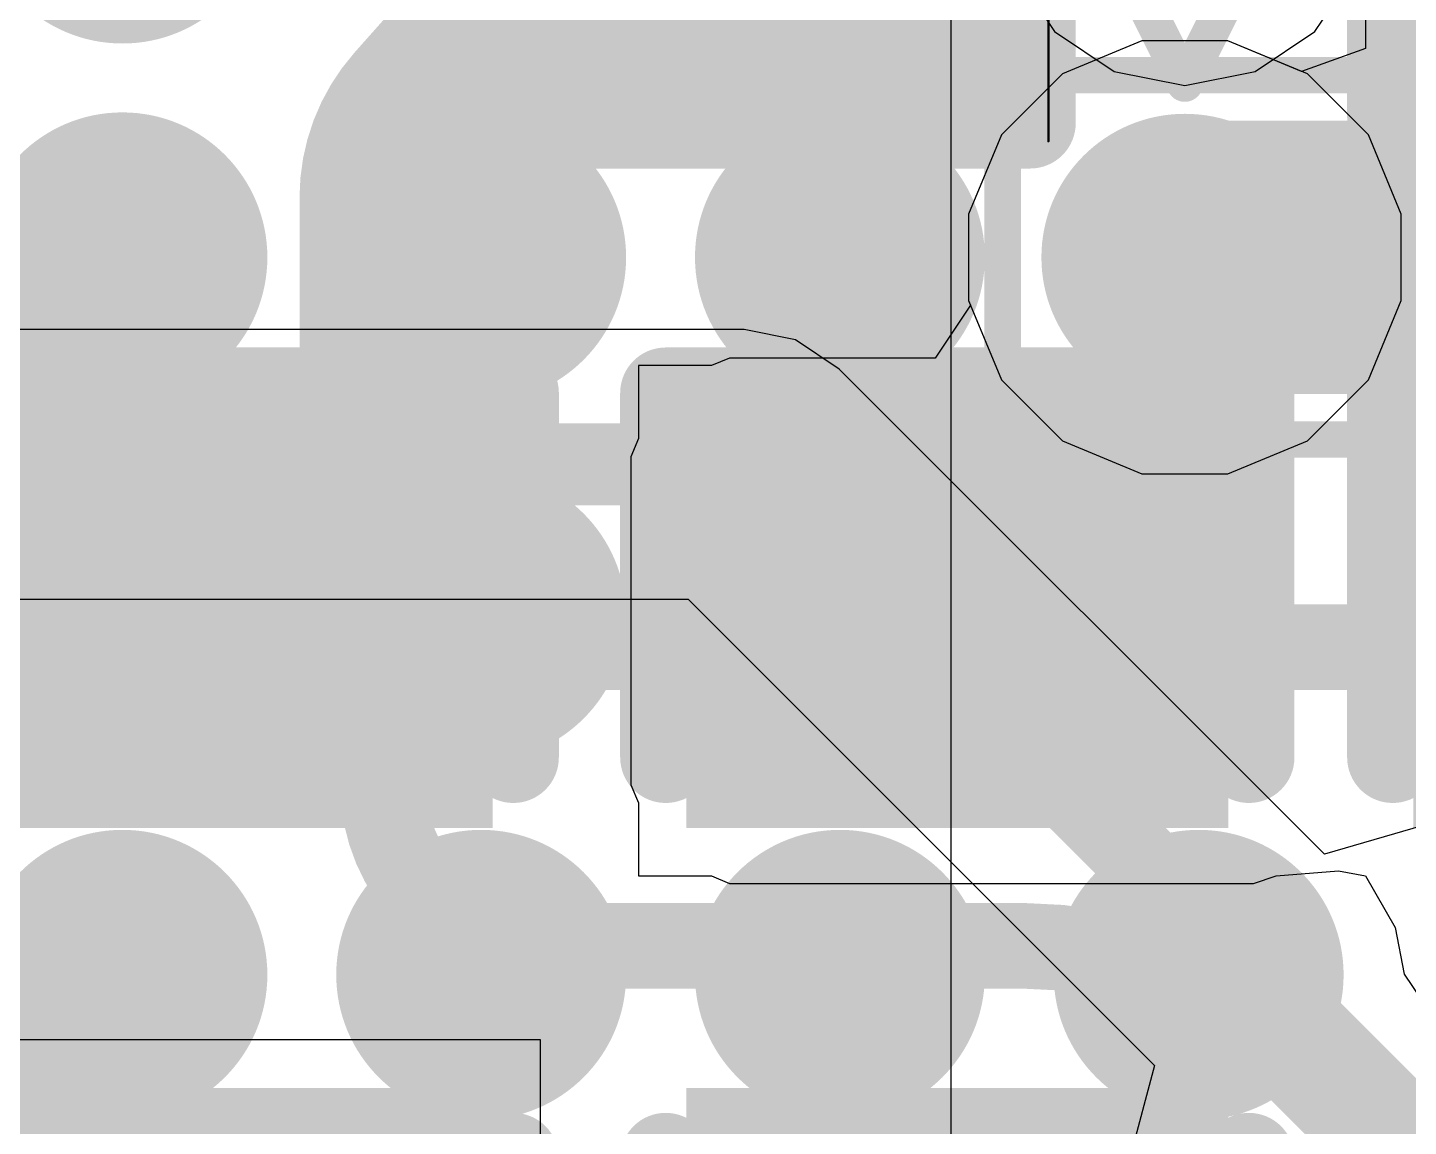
# Model space of a CAD drawing. Header units: inches. Extents: x -6 to 283, y -12 to 154.
# Drawn here: x 53.637 to 55.562, y -6.406 to -4.874 of the extents above; entities that cross this region are included whole.
import ezdxf

# ---------------------------------------------------------------- set-up
doc = ezdxf.new("R2010")
doc.units = ezdxf.units.IN
for name, color, linetype in [('Bottom Layer', 5, 'Continuous'), ('Bottom Paste', 16, 'Continuous'), ('Bottom Solder', 6, 'Continuous'), ('Drill Drawing', 1, 'Continuous'), ('GND-1', 16, 'Continuous'), ('GND-2', 90, 'Continuous'), ('GND-3', 216, 'Continuous'), ('GND-4', 54, 'Continuous'), ('PWR-1', 156, 'Continuous'), ('PWR-2', 130, 'Continuous'), ('Signal L1', 76, 'Continuous'), ('Signal L2', 6, 'Continuous'), ('Top Layer', 1, 'Continuous'), ('Top Overlay', 2, 'Continuous'), ('Top Paste', 8, 'Continuous'), ('Top Solder', 216, 'Continuous'), ('Via Holes', 16, 'Continuous')]:
    doc.layers.add(name, color=color, linetype=linetype)

# ---------------------------------------------------------------- blocks, each defined once
blk = doc.blocks.new('FBGA_153_11_5_13__B_56')
at = {"layer": 'Bottom Layer'}
h = blk.add_hatch(color=5, dxfattribs=at)
edge = h.paths.add_edge_path()
edge.add_arc((-3.25, -0.75), 0.127, 0, 360)
h = blk.add_hatch(color=5, dxfattribs=at)
edge = h.paths.add_edge_path()
edge.add_arc((-2.75, -0.75), 0.127, 0, 360)
h = blk.add_hatch(color=5, dxfattribs=at)
edge = h.paths.add_edge_path()
edge.add_arc((-2.25, -0.75), 0.127, 0, 360)
h = blk.add_hatch(color=5, dxfattribs=at)
edge = h.paths.add_edge_path()
edge.add_arc((-3.25, -1.25), 0.127, 0, 360)
h = blk.add_hatch(color=5, dxfattribs=at)
edge = h.paths.add_edge_path()
edge.add_arc((-2.75, -1.25), 0.127, 0, 360)
h = blk.add_hatch(color=5, dxfattribs=at)
edge = h.paths.add_edge_path()
edge.add_arc((-2.25, -1.25), 0.127, 0, 360)
h = blk.add_hatch(color=5, dxfattribs=at)
edge = h.paths.add_edge_path()
edge.add_arc((-3.25, -1.75), 0.127, 0, 360)
h = blk.add_hatch(color=5, dxfattribs=at)
edge = h.paths.add_edge_path()
edge.add_arc((-2.75, -1.75), 0.127, 0, 360)
h = blk.add_hatch(color=5, dxfattribs=at)
edge = h.paths.add_edge_path()
edge.add_arc((-2.25, -1.75), 0.127, 0, 360)
h = blk.add_hatch(color=5, dxfattribs=at)
edge = h.paths.add_edge_path()
edge.add_arc((-1.75, -1.75), 0.127, 0, 360)
at = {"layer": 'Bottom Paste'}
h = blk.add_hatch(color=16, dxfattribs=at)
edge = h.paths.add_edge_path()
edge.add_arc((-3.25, -0.75), 0.127, 0, 360)
h = blk.add_hatch(color=16, dxfattribs=at)
edge = h.paths.add_edge_path()
edge.add_arc((-2.75, -0.75), 0.127, 0, 360)
h = blk.add_hatch(color=16, dxfattribs=at)
edge = h.paths.add_edge_path()
edge.add_arc((-2.25, -0.75), 0.127, 0, 360)
h = blk.add_hatch(color=16, dxfattribs=at)
edge = h.paths.add_edge_path()
edge.add_arc((-3.25, -1.25), 0.127, 0, 360)
h = blk.add_hatch(color=16, dxfattribs=at)
edge = h.paths.add_edge_path()
edge.add_arc((-2.75, -1.25), 0.127, 0, 360)
h = blk.add_hatch(color=16, dxfattribs=at)
edge = h.paths.add_edge_path()
edge.add_arc((-2.25, -1.25), 0.127, 0, 360)
h = blk.add_hatch(color=16, dxfattribs=at)
edge = h.paths.add_edge_path()
edge.add_arc((-3.25, -1.75), 0.127, 0, 360)
h = blk.add_hatch(color=16, dxfattribs=at)
edge = h.paths.add_edge_path()
edge.add_arc((-2.75, -1.75), 0.127, 0, 360)
h = blk.add_hatch(color=16, dxfattribs=at)
edge = h.paths.add_edge_path()
edge.add_arc((-2.25, -1.75), 0.127, 0, 360)
h = blk.add_hatch(color=16, dxfattribs=at)
edge = h.paths.add_edge_path()
edge.add_arc((-1.75, -1.75), 0.127, 0, 360)
at = {"layer": 'Bottom Solder'}
h = blk.add_hatch(color=6, dxfattribs=at)
edge = h.paths.add_edge_path()
edge.add_arc((-3.25, -0.25), 0.202, 0, 360)
h = blk.add_hatch(color=6, dxfattribs=at)
edge = h.paths.add_edge_path()
edge.add_arc((-2.75, -0.25), 0.202, 0, 360)
h = blk.add_hatch(color=6, dxfattribs=at)
edge = h.paths.add_edge_path()
edge.add_arc((-2.25, -0.25), 0.202, 0, 360)
h = blk.add_hatch(color=6, dxfattribs=at)
edge = h.paths.add_edge_path()
edge.add_arc((-3.25, -0.75), 0.202, 0, 360)
h = blk.add_hatch(color=6, dxfattribs=at)
edge = h.paths.add_edge_path()
edge.add_arc((-2.75, -0.75), 0.202, 0, 360)
h = blk.add_hatch(color=6, dxfattribs=at)
edge = h.paths.add_edge_path()
edge.add_arc((-2.25, -0.75), 0.202, 0, 360)
h = blk.add_hatch(color=6, dxfattribs=at)
edge = h.paths.add_edge_path()
edge.add_arc((-3.25, -1.25), 0.202, 0, 360)
h = blk.add_hatch(color=6, dxfattribs=at)
edge = h.paths.add_edge_path()
edge.add_arc((-2.75, -1.25), 0.202, 0, 360)
h = blk.add_hatch(color=6, dxfattribs=at)
edge = h.paths.add_edge_path()
edge.add_arc((-2.25, -1.25), 0.202, 0, 360)
h = blk.add_hatch(color=6, dxfattribs=at)
edge = h.paths.add_edge_path()
edge.add_arc((-3.25, -1.75), 0.202, 0, 360)
h = blk.add_hatch(color=6, dxfattribs=at)
edge = h.paths.add_edge_path()
edge.add_arc((-2.75, -1.75), 0.202, 0, 360)
h = blk.add_hatch(color=6, dxfattribs=at)
edge = h.paths.add_edge_path()
edge.add_arc((-2.25, -1.75), 0.202, 0, 360)
h = blk.add_hatch(color=6, dxfattribs=at)
edge = h.paths.add_edge_path()
edge.add_arc((-1.75, -1.75), 0.202, 0, 360)
blk = doc.blocks.new('R___0402_97')
at = {"layer": 'Top Layer'}
for points in [[(-0.6985, -0.3175), (-0.6985, 0.3175), (-0.2413, 0.3175), (-0.2413, -0.3175)], [(0.2413, -0.3175), (0.2413, 0.3175), (0.6985, 0.3175), (0.6985, -0.3175)]]:
    blk.add_hatch(color=1, dxfattribs=at).paths.add_polyline_path(points)
at = {"layer": 'Top Paste'}
for points in [[(-0.6985, -0.3175), (-0.6985, 0.3175), (-0.2413, 0.3175), (-0.2413, -0.3175)], [(0.2413, -0.3175), (0.2413, 0.3175), (0.6985, 0.3175), (0.6985, -0.3175)]]:
    blk.add_hatch(color=8, dxfattribs=at).paths.add_polyline_path(points)
at = {"layer": 'Top Solder'}
for points in [[(-0.7535, -0.3725), (-0.7535, 0.3725), (-0.1863, 0.3725), (-0.1863, -0.3725)], [(0.1863, -0.3725), (0.1863, 0.3725), (0.7535, 0.3725), (0.7535, -0.3725)]]:
    blk.add_hatch(color=216, dxfattribs=at).paths.add_polyline_path(points)
at = {"layer": 'Top Overlay'}
for points in [[(-0.7874, 0.4064, 0.127, 0.127, 0), (0.7874, 0.4064, 0.127, 0.127, 0)], [(-0.7874, 0.4064, 0.127, 0.127, 0), (-0.7874, -0.4064, 0.127, 0.127, 0)], [(0.7874, 0.4064, 0.127, 0.127, 0), (0.7874, -0.4064, 0.127, 0.127, 0)], [(-0.7874, -0.4064, 0.127, 0.127, 0), (0.7874, -0.4064, 0.127, 0.127, 0)], [(-0.8128, -0.4318, 0.00323, 0.00323, 0), (0.8128, -0.4318, 0.00323, 0.00323, 0)]]:
    blk.add_lwpolyline(points, format="xyseb", dxfattribs=at)
for points in [[(-0.8191, 0.4064, 0.0635, 0.0635, 1), (-0.7556, 0.4064, 0.0635, 0.0635, 1)], [(-0.8191, 0.4064, 0.0635, 0.0635, 1), (-0.7556, 0.4064, 0.0635, 0.0635, 1)], [(0.7556, 0.4064, 0.0635, 0.0635, 1), (0.8191, 0.4064, 0.0635, 0.0635, 1)], [(0.7556, 0.4064, 0.0635, 0.0635, 1), (0.8191, 0.4064, 0.0635, 0.0635, 1)], [(-0.8191, -0.4064, 0.0635, 0.0635, 1), (-0.7556, -0.4064, 0.0635, 0.0635, 1)], [(-0.8191, -0.4064, 0.0635, 0.0635, 1), (-0.7556, -0.4064, 0.0635, 0.0635, 1)], [(0.7556, -0.4064, 0.0635, 0.0635, 1), (0.8191, -0.4064, 0.0635, 0.0635, 1)], [(0.7556, -0.4064, 0.0635, 0.0635, 1), (0.8191, -0.4064, 0.0635, 0.0635, 1)], [(-0.8136, -0.4318, 0.00161, 0.00161, 1), (-0.812, -0.4318, 0.00161, 0.00161, 1)], [(0.812, -0.4318, 0.00161, 0.00161, 1), (0.8136, -0.4318, 0.00161, 0.00161, 1)]]:
    blk.add_lwpolyline(points, format="xyseb", close=True, dxfattribs=at)
blk = doc.blocks.new('R___0402_98')
at = {"layer": 'Top Layer'}
for points in [[(-0.6985, -0.3175), (-0.6985, 0.3175), (-0.2413, 0.3175), (-0.2413, -0.3175)], [(0.2413, -0.3175), (0.2413, 0.3175), (0.6985, 0.3175), (0.6985, -0.3175)]]:
    blk.add_hatch(color=1, dxfattribs=at).paths.add_polyline_path(points)
at = {"layer": 'Top Paste'}
for points in [[(-0.6985, -0.3175), (-0.6985, 0.3175), (-0.2413, 0.3175), (-0.2413, -0.3175)], [(0.2413, -0.3175), (0.2413, 0.3175), (0.6985, 0.3175), (0.6985, -0.3175)]]:
    blk.add_hatch(color=8, dxfattribs=at).paths.add_polyline_path(points)
at = {"layer": 'Top Solder'}
for points in [[(-0.7535, -0.3725), (-0.7535, 0.3725), (-0.1863, 0.3725), (-0.1863, -0.3725)], [(0.1863, -0.3725), (0.1863, 0.3725), (0.7535, 0.3725), (0.7535, -0.3725)]]:
    blk.add_hatch(color=216, dxfattribs=at).paths.add_polyline_path(points)
at = {"layer": 'Top Overlay'}
for points in [[(-0.7874, 0.4064, 0.127, 0.127, 0), (0.7874, 0.4064, 0.127, 0.127, 0)], [(-0.7874, 0.4064, 0.127, 0.127, 0), (-0.7874, -0.4064, 0.127, 0.127, 0)], [(0.7874, 0.4064, 0.127, 0.127, 0), (0.7874, -0.4064, 0.127, 0.127, 0)], [(-0.7874, -0.4064, 0.127, 0.127, 0), (0.7874, -0.4064, 0.127, 0.127, 0)], [(-0.8128, -0.4318, 0.00323, 0.00323, 0), (0.8128, -0.4318, 0.00323, 0.00323, 0)]]:
    blk.add_lwpolyline(points, format="xyseb", dxfattribs=at)
for points in [[(-0.8191, 0.4064, 0.0635, 0.0635, 1), (-0.7556, 0.4064, 0.0635, 0.0635, 1)], [(-0.8191, 0.4064, 0.0635, 0.0635, 1), (-0.7556, 0.4064, 0.0635, 0.0635, 1)], [(0.7556, 0.4064, 0.0635, 0.0635, 1), (0.8191, 0.4064, 0.0635, 0.0635, 1)], [(0.7556, 0.4064, 0.0635, 0.0635, 1), (0.8191, 0.4064, 0.0635, 0.0635, 1)], [(-0.8191, -0.4064, 0.0635, 0.0635, 1), (-0.7556, -0.4064, 0.0635, 0.0635, 1)], [(-0.8191, -0.4064, 0.0635, 0.0635, 1), (-0.7556, -0.4064, 0.0635, 0.0635, 1)], [(0.7556, -0.4064, 0.0635, 0.0635, 1), (0.8191, -0.4064, 0.0635, 0.0635, 1)], [(0.7556, -0.4064, 0.0635, 0.0635, 1), (0.8191, -0.4064, 0.0635, 0.0635, 1)], [(-0.8136, -0.4318, 0.00161, 0.00161, 1), (-0.812, -0.4318, 0.00161, 0.00161, 1)], [(0.812, -0.4318, 0.00161, 0.00161, 1), (0.8136, -0.4318, 0.00161, 0.00161, 1)]]:
    blk.add_lwpolyline(points, format="xyseb", close=True, dxfattribs=at)
blk = doc.blocks.new('C___0402_249')
at = {"layer": 'Top Layer'}
for points in [[(-0.6985, -0.3175), (-0.6985, 0.3175), (-0.2413, 0.3175), (-0.2413, -0.3175)], [(0.2413, -0.3175), (0.2413, 0.3175), (0.6985, 0.3175), (0.6985, -0.3175)]]:
    blk.add_hatch(color=1, dxfattribs=at).paths.add_polyline_path(points)
at = {"layer": 'Top Paste'}
for points in [[(-0.6985, -0.3175), (-0.6985, 0.3175), (-0.2413, 0.3175), (-0.2413, -0.3175)], [(0.2413, -0.3175), (0.2413, 0.3175), (0.6985, 0.3175), (0.6985, -0.3175)]]:
    blk.add_hatch(color=8, dxfattribs=at).paths.add_polyline_path(points)
at = {"layer": 'Top Solder'}
for points in [[(-0.7585, -0.3775), (-0.7585, 0.3775), (-0.1813, 0.3775), (-0.1813, -0.3775)], [(0.1813, -0.3775), (0.1813, 0.3775), (0.7585, 0.3775), (0.7585, -0.3775)]]:
    blk.add_hatch(color=216, dxfattribs=at).paths.add_polyline_path(points)
at = {"layer": 'Top Overlay'}
for points in [[(-0.7874, -0.4064, 0.127, 0.127, 0), (-0.7874, 0.4064, 0.127, 0.127, 0)], [(-0.2794, 0.4064, 0.127, 0.127, 0), (-0.7874, 0.4064, 0.127, 0.127, 0)], [(0.7874, 0.4064, 0.127, 0.127, 0), (0.2794, 0.4064, 0.127, 0.127, 0)], [(0.7874, -0.4064, 0.127, 0.127, 0), (0.7874, 0.4064, 0.127, 0.127, 0)], [(-0.2794, -0.4064, 0.127, 0.127, 0), (-0.7874, -0.4064, 0.127, 0.127, 0)], [(0.7874, -0.4064, 0.127, 0.127, 0), (0.2794, -0.4064, 0.127, 0.127, 0)]]:
    blk.add_lwpolyline(points, format="xyseb", dxfattribs=at)
for points in [[(-0.8191, 0.4064, 0.0635, 0.0635, 1), (-0.7556, 0.4064, 0.0635, 0.0635, 1)], [(-0.8191, 0.4064, 0.0635, 0.0635, 1), (-0.7556, 0.4064, 0.0635, 0.0635, 1)], [(-0.3111, 0.4064, 0.0635, 0.0635, 1), (-0.2477, 0.4064, 0.0635, 0.0635, 1)], [(0.2477, 0.4064, 0.0635, 0.0635, 1), (0.3111, 0.4064, 0.0635, 0.0635, 1)], [(0.7556, 0.4064, 0.0635, 0.0635, 1), (0.8191, 0.4064, 0.0635, 0.0635, 1)], [(0.7556, 0.4064, 0.0635, 0.0635, 1), (0.8191, 0.4064, 0.0635, 0.0635, 1)], [(-0.8191, -0.4064, 0.0635, 0.0635, 1), (-0.7556, -0.4064, 0.0635, 0.0635, 1)], [(-0.8191, -0.4064, 0.0635, 0.0635, 1), (-0.7556, -0.4064, 0.0635, 0.0635, 1)], [(-0.3111, -0.4064, 0.0635, 0.0635, 1), (-0.2477, -0.4064, 0.0635, 0.0635, 1)], [(0.2477, -0.4064, 0.0635, 0.0635, 1), (0.3111, -0.4064, 0.0635, 0.0635, 1)], [(0.7556, -0.4064, 0.0635, 0.0635, 1), (0.8191, -0.4064, 0.0635, 0.0635, 1)], [(0.7556, -0.4064, 0.0635, 0.0635, 1), (0.8191, -0.4064, 0.0635, 0.0635, 1)]]:
    blk.add_lwpolyline(points, format="xyseb", close=True, dxfattribs=at)
blk = doc.blocks.new('C___0402_299')
at = {"layer": 'Top Layer'}
for points in [[(-0.6985, -0.3175), (-0.6985, 0.3175), (-0.2413, 0.3175), (-0.2413, -0.3175)], [(0.2413, -0.3175), (0.2413, 0.3175), (0.6985, 0.3175), (0.6985, -0.3175)]]:
    blk.add_hatch(color=1, dxfattribs=at).paths.add_polyline_path(points)
at = {"layer": 'Top Paste'}
for points in [[(-0.6985, -0.3175), (-0.6985, 0.3175), (-0.2413, 0.3175), (-0.2413, -0.3175)], [(0.2413, -0.3175), (0.2413, 0.3175), (0.6985, 0.3175), (0.6985, -0.3175)]]:
    blk.add_hatch(color=8, dxfattribs=at).paths.add_polyline_path(points)
at = {"layer": 'Top Solder'}
for points in [[(-0.7585, -0.3775), (-0.7585, 0.3775), (-0.1813, 0.3775), (-0.1813, -0.3775)], [(0.1813, -0.3775), (0.1813, 0.3775), (0.7585, 0.3775), (0.7585, -0.3775)]]:
    blk.add_hatch(color=216, dxfattribs=at).paths.add_polyline_path(points)
at = {"layer": 'Top Overlay'}
for points in [[(-0.7874, 0.4064, 0.127, 0.127, 0), (-0.2794, 0.4064, 0.127, 0.127, 0)], [(-0.7874, 0.4064, 0.127, 0.127, 0), (-0.7874, -0.4064, 0.127, 0.127, 0)], [(0.2794, 0.4064, 0.127, 0.127, 0), (0.7874, 0.4064, 0.127, 0.127, 0)], [(0.7874, 0.4064, 0.127, 0.127, 0), (0.7874, -0.4064, 0.127, 0.127, 0)], [(-0.7874, -0.4064, 0.127, 0.127, 0), (-0.2794, -0.4064, 0.127, 0.127, 0)], [(0.7874, -0.4064, 0.127, 0.127, 0), (0.2794, -0.4064, 0.127, 0.127, 0)]]:
    blk.add_lwpolyline(points, format="xyseb", dxfattribs=at)
for points in [[(-0.8191, 0.4064, 0.0635, 0.0635, 1), (-0.7556, 0.4064, 0.0635, 0.0635, 1)], [(-0.8191, 0.4064, 0.0635, 0.0635, 1), (-0.7556, 0.4064, 0.0635, 0.0635, 1)], [(-0.3111, 0.4064, 0.0635, 0.0635, 1), (-0.2477, 0.4064, 0.0635, 0.0635, 1)], [(0.2477, 0.4064, 0.0635, 0.0635, 1), (0.3112, 0.4064, 0.0635, 0.0635, 1)], [(0.7556, 0.4064, 0.0635, 0.0635, 1), (0.8191, 0.4064, 0.0635, 0.0635, 1)], [(0.7556, 0.4064, 0.0635, 0.0635, 1), (0.8191, 0.4064, 0.0635, 0.0635, 1)], [(-0.8191, -0.4064, 0.0635, 0.0635, 1), (-0.7556, -0.4064, 0.0635, 0.0635, 1)], [(-0.8191, -0.4064, 0.0635, 0.0635, 1), (-0.7556, -0.4064, 0.0635, 0.0635, 1)], [(-0.3111, -0.4064, 0.0635, 0.0635, 1), (-0.2477, -0.4064, 0.0635, 0.0635, 1)], [(0.2477, -0.4064, 0.0635, 0.0635, 1), (0.3112, -0.4064, 0.0635, 0.0635, 1)], [(0.7556, -0.4064, 0.0635, 0.0635, 1), (0.8191, -0.4064, 0.0635, 0.0635, 1)], [(0.7556, -0.4064, 0.0635, 0.0635, 1), (0.8191, -0.4064, 0.0635, 0.0635, 1)]]:
    blk.add_lwpolyline(points, format="xyseb", close=True, dxfattribs=at)
blk = doc.blocks.new('C___0402_303')
at = {"layer": 'Top Layer'}
for points in [[(-0.6985, -0.3175), (-0.6985, 0.3175), (-0.2413, 0.3175), (-0.2413, -0.3175)], [(0.2413, -0.3175), (0.2413, 0.3175), (0.6985, 0.3175), (0.6985, -0.3175)]]:
    blk.add_hatch(color=1, dxfattribs=at).paths.add_polyline_path(points)
at = {"layer": 'Top Paste'}
for points in [[(-0.6985, -0.3175), (-0.6985, 0.3175), (-0.2413, 0.3175), (-0.2413, -0.3175)], [(0.2413, -0.3175), (0.2413, 0.3175), (0.6985, 0.3175), (0.6985, -0.3175)]]:
    blk.add_hatch(color=8, dxfattribs=at).paths.add_polyline_path(points)
at = {"layer": 'Top Solder'}
for points in [[(-0.7585, -0.3775), (-0.7585, 0.3775), (-0.1813, 0.3775), (-0.1813, -0.3775)], [(0.1813, -0.3775), (0.1813, 0.3775), (0.7585, 0.3775), (0.7585, -0.3775)]]:
    blk.add_hatch(color=216, dxfattribs=at).paths.add_polyline_path(points)
at = {"layer": 'Top Overlay'}
for points in [[(-0.7874, 0.4064, 0.127, 0.127, 0), (-0.2794, 0.4064, 0.127, 0.127, 0)], [(-0.7874, 0.4064, 0.127, 0.127, 0), (-0.7874, -0.4064, 0.127, 0.127, 0)], [(0.2794, 0.4064, 0.127, 0.127, 0), (0.7874, 0.4064, 0.127, 0.127, 0)], [(0.7874, 0.4064, 0.127, 0.127, 0), (0.7874, -0.4064, 0.127, 0.127, 0)], [(-0.7874, -0.4064, 0.127, 0.127, 0), (-0.2794, -0.4064, 0.127, 0.127, 0)], [(0.2794, -0.4064, 0.127, 0.127, 0), (0.7874, -0.4064, 0.127, 0.127, 0)]]:
    blk.add_lwpolyline(points, format="xyseb", dxfattribs=at)
for points in [[(-0.8191, 0.4064, 0.0635, 0.0635, 1), (-0.7556, 0.4064, 0.0635, 0.0635, 1)], [(-0.8191, 0.4064, 0.0635, 0.0635, 1), (-0.7556, 0.4064, 0.0635, 0.0635, 1)], [(-0.3111, 0.4064, 0.0635, 0.0635, 1), (-0.2477, 0.4064, 0.0635, 0.0635, 1)], [(0.2477, 0.4064, 0.0635, 0.0635, 1), (0.3111, 0.4064, 0.0635, 0.0635, 1)], [(0.7556, 0.4064, 0.0635, 0.0635, 1), (0.8191, 0.4064, 0.0635, 0.0635, 1)], [(0.7556, 0.4064, 0.0635, 0.0635, 1), (0.8191, 0.4064, 0.0635, 0.0635, 1)], [(-0.8191, -0.4064, 0.0635, 0.0635, 1), (-0.7556, -0.4064, 0.0635, 0.0635, 1)], [(-0.8191, -0.4064, 0.0635, 0.0635, 1), (-0.7556, -0.4064, 0.0635, 0.0635, 1)], [(-0.3111, -0.4064, 0.0635, 0.0635, 1), (-0.2477, -0.4064, 0.0635, 0.0635, 1)], [(0.2477, -0.4064, 0.0635, 0.0635, 1), (0.3111, -0.4064, 0.0635, 0.0635, 1)], [(0.7556, -0.4064, 0.0635, 0.0635, 1), (0.8191, -0.4064, 0.0635, 0.0635, 1)], [(0.7556, -0.4064, 0.0635, 0.0635, 1), (0.8191, -0.4064, 0.0635, 0.0635, 1)]]:
    blk.add_lwpolyline(points, format="xyseb", close=True, dxfattribs=at)

msp = doc.modelspace()

# ---------------------------------------------------------------- hatches: boundary and pattern name
at = {"layer": 'Bottom Layer'}
h = msp.add_hatch(color=5, dxfattribs=at)
edge = h.paths.add_edge_path()
edge.add_arc((55.2501, -5.1944), 0.2, 0, 360)
at = {"layer": 'GND-1'}
h = msp.add_hatch(color=16, dxfattribs=at)
edge = h.paths.add_edge_path()
edge.add_arc((55.2501, -5.1944), 0.2, 0, 360)
at = {"layer": 'GND-2'}
h = msp.add_hatch(color=90, dxfattribs=at)
edge = h.paths.add_edge_path()
edge.add_arc((55.2501, -5.1944), 0.2, 0, 360)
at = {"layer": 'GND-3'}
h = msp.add_hatch(color=216, dxfattribs=at)
edge = h.paths.add_edge_path()
edge.add_arc((55.2501, -5.1944), 0.2, 0, 360)
at = {"layer": 'GND-4'}
h = msp.add_hatch(color=54, dxfattribs=at)
edge = h.paths.add_edge_path()
edge.add_arc((55.2501, -5.1944), 0.2, 0, 360)
at = {"layer": 'PWR-1'}
h = msp.add_hatch(color=156, dxfattribs=at)
edge = h.paths.add_edge_path()
edge.add_arc((55.2501, -5.1944), 0.2, 0, 360)
at = {"layer": 'PWR-2'}
h = msp.add_hatch(color=130, dxfattribs=at)
edge = h.paths.add_edge_path()
edge.add_arc((55.2501, -5.1944), 0.2, 0, 360)
at = {"layer": 'Signal L1'}
h = msp.add_hatch(color=76, dxfattribs=at)
edge = h.paths.add_edge_path()
edge.add_arc((55.2501, -5.1944), 0.2, 0, 360)
at = {"layer": 'Signal L2'}
h = msp.add_hatch(color=6, dxfattribs=at)
edge = h.paths.add_edge_path()
edge.add_arc((55.2501, -5.1944), 0.2, 0, 360)
at = {"layer": 'Top Layer'}
h = msp.add_hatch(color=1, dxfattribs=at)
edge = h.paths.add_edge_path()
edge.add_arc((55.2501, -5.1944), 0.2, 0, 360)
msp.add_hatch(color=1, dxfattribs=at).paths.add_polyline_path([(54.6154, -5.9296), (55.3458, -5.9296), (55.3458, -5.4724), (54.6154, -5.4724)])
at = {"layer": 'Via Holes'}
h = msp.add_hatch(color=7, dxfattribs=at)
edge = h.paths.add_edge_path()
edge.add_arc((55.2501, -5.1944), 0.1, 0, 360)

# ---------------------------------------------------------------- linework, layer by layer
at = {"layer": 'Bottom Layer'}
msp.add_line((54.9238, -1.3044), (54.9238, -7.1748), dxfattribs=at)
msp.add_lwpolyline([(55.2501, -5.1944, 0.381, 0.381, 0), (55.7693, -5.1944, 0.381, 0.381, 0)], format="xyseb", dxfattribs=at)
msp.add_lwpolyline([(55.1549, -5.1944, 0.1905, 0.1905, 1), (55.3454, -5.1944, 0.1905, 0.1905, 1)], format="xyseb", close=True, dxfattribs=at)
at = {"layer": 'Drill Drawing'}
for points in [[(54.9959, -4.4443, 0.0508, 0.0508, 0), (55.2499, -4.9523, 0.0508, 0.0508, 0)], [(55.2499, -4.9523, 0.0508, 0.0508, 0), (55.5039, -4.4443, 0.0508, 0.0508, 0)], [(54.9961, -4.9404, 0.0508, 0.0508, 0), (55.5041, -4.9404, 0.0508, 0.0508, 0)], [(54.9961, -5.4484, 0.0508, 0.0508, 0), (54.9961, -4.9404, 0.0508, 0.0508, 0)], [(55.5041, -5.4484, 0.0508, 0.0508, 0), (55.5041, -4.9404, 0.0508, 0.0508, 0)], [(54.9961, -5.4484, 0.0508, 0.0508, 0), (55.5041, -5.4484, 0.0508, 0.0508, 0)], [(55.5651, -5.8304, 0.0508, 0.0508, 0), (56.0731, -5.8304, 0.0508, 0.0508, 0)], [(55.5651, -5.8304, 0.0508, 0.0508, 0), (55.8191, -6.3384, 0.0508, 0.0508, 0)]]:
    msp.add_lwpolyline(points, format="xyseb", dxfattribs=at)
for points in [[(54.9834, -4.9404, 0.0254, 0.0254, 1), (55.0088, -4.9404, 0.0254, 0.0254, 1)], [(54.9834, -4.9404, 0.0254, 0.0254, 1), (55.0088, -4.9404, 0.0254, 0.0254, 1)], [(55.4914, -4.9404, 0.0254, 0.0254, 1), (55.5168, -4.9404, 0.0254, 0.0254, 1)], [(55.4914, -4.9404, 0.0254, 0.0254, 1), (55.5168, -4.9404, 0.0254, 0.0254, 1)], [(55.2372, -4.9523, 0.0254, 0.0254, 1), (55.2626, -4.9523, 0.0254, 0.0254, 1)], [(55.2372, -4.9523, 0.0254, 0.0254, 1), (55.2626, -4.9523, 0.0254, 0.0254, 1)], [(54.9834, -5.4484, 0.0254, 0.0254, 1), (55.0088, -5.4484, 0.0254, 0.0254, 1)], [(54.9834, -5.4484, 0.0254, 0.0254, 1), (55.0088, -5.4484, 0.0254, 0.0254, 1)], [(55.4914, -5.4484, 0.0254, 0.0254, 1), (55.5168, -5.4484, 0.0254, 0.0254, 1)], [(55.4914, -5.4484, 0.0254, 0.0254, 1), (55.5168, -5.4484, 0.0254, 0.0254, 1)], [(55.5524, -5.8304, 0.0254, 0.0254, 1), (55.5778, -5.8304, 0.0254, 0.0254, 1)], [(55.5524, -5.8304, 0.0254, 0.0254, 1), (55.5778, -5.8304, 0.0254, 0.0254, 1)]]:
    msp.add_lwpolyline(points, format="xyseb", close=True, dxfattribs=at)
at = {"layer": 'GND-1'}
for p, q in [((55.1901, -4.8928), (55.0793, -4.9387)), ((55.3101, -4.8928), (55.1901, -4.8928)), ((55.421, -4.9387), (55.3101, -4.8928)), ((55.0793, -4.9387), (54.9944, -5.0235)), ((55.5058, -5.0235), (55.421, -4.9387)), ((54.9944, -5.0235), (54.9485, -5.1344)), ((55.5517, -5.1344), (55.5058, -5.0235)), ((54.9485, -5.1344), (54.9485, -5.2544)), ((55.5517, -5.2544), (55.5517, -5.1344)), ((54.9485, -5.2544), (54.9944, -5.3652)), ((55.5058, -5.3652), (55.5517, -5.2544)), ((54.9944, -5.3652), (55.0793, -5.45)), ((55.421, -5.45), (55.5058, -5.3652)), ((55.0793, -5.45), (55.1901, -5.496)), ((55.3101, -5.496), (55.421, -5.45)), ((55.1901, -5.496), (55.3101, -5.496))]:
    msp.add_line(p, q, dxfattribs=at)
at = {"layer": 'GND-2'}
for p, q in [((55.1901, -4.8928), (55.0793, -4.9387)), ((55.3101, -4.8928), (55.1901, -4.8928)), ((55.421, -4.9387), (55.3101, -4.8928)), ((55.0793, -4.9387), (54.9944, -5.0235)), ((55.5058, -5.0235), (55.421, -4.9387)), ((54.9944, -5.0235), (54.9485, -5.1344)), ((55.5517, -5.1344), (55.5058, -5.0235)), ((54.9485, -5.1344), (54.9485, -5.2544)), ((55.5517, -5.2544), (55.5517, -5.1344)), ((54.9485, -5.2544), (54.9944, -5.3652)), ((55.5058, -5.3652), (55.5517, -5.2544)), ((54.9944, -5.3652), (55.0793, -5.45)), ((55.421, -5.45), (55.5058, -5.3652)), ((55.0793, -5.45), (55.1901, -5.496)), ((55.3101, -5.496), (55.421, -5.45)), ((55.1901, -5.496), (55.3101, -5.496))]:
    msp.add_line(p, q, dxfattribs=at)
at = {"layer": 'GND-3'}
for p, q in [((55.1901, -4.8928), (55.0793, -4.9387)), ((55.3101, -4.8928), (55.1901, -4.8928)), ((55.421, -4.9387), (55.3101, -4.8928)), ((55.0793, -4.9387), (54.9944, -5.0235)), ((55.5058, -5.0235), (55.421, -4.9387)), ((54.9944, -5.0235), (54.9485, -5.1344)), ((55.5517, -5.1344), (55.5058, -5.0235)), ((54.9485, -5.1344), (54.9485, -5.2544)), ((55.5517, -5.2544), (55.5517, -5.1344)), ((54.9485, -5.2544), (54.9944, -5.3652)), ((55.5058, -5.3652), (55.5517, -5.2544)), ((54.9944, -5.3652), (55.0793, -5.45)), ((55.421, -5.45), (55.5058, -5.3652)), ((55.0793, -5.45), (55.1901, -5.496)), ((55.3101, -5.496), (55.421, -5.45)), ((55.1901, -5.496), (55.3101, -5.496))]:
    msp.add_line(p, q, dxfattribs=at)
at = {"layer": 'GND-4'}
for p, q in [((55.1901, -4.8928), (55.0793, -4.9387)), ((55.3101, -4.8928), (55.1901, -4.8928)), ((55.421, -4.9387), (55.3101, -4.8928)), ((55.0793, -4.9387), (54.9944, -5.0235)), ((55.5058, -5.0235), (55.421, -4.9387)), ((54.9944, -5.0235), (54.9485, -5.1344)), ((55.5517, -5.1344), (55.5058, -5.0235)), ((54.9485, -5.1344), (54.9485, -5.2544)), ((55.5517, -5.2544), (55.5517, -5.1344)), ((54.9485, -5.2544), (54.9944, -5.3652)), ((55.5058, -5.3652), (55.5517, -5.2544)), ((54.9944, -5.3652), (55.0793, -5.45)), ((55.421, -5.45), (55.5058, -5.3652)), ((55.0793, -5.45), (55.1901, -5.496)), ((55.3101, -5.496), (55.421, -5.45)), ((55.1901, -5.496), (55.3101, -5.496))]:
    msp.add_line(p, q, dxfattribs=at)
at = {"layer": 'PWR-1'}
for p, q in [((55.0129, -4.7965), (55.0685, -4.8797)), ((55.4313, -4.8797), (55.4869, -4.7965)), ((55.0685, -4.8797), (55.1517, -4.9353)), ((55.3481, -4.9353), (55.4313, -4.8797)), ((55.1517, -4.9353), (55.2499, -4.9548)), ((55.2499, -4.9548), (55.3481, -4.9353)), ((54.6357, -5.2952), (50.047, -5.2952)), ((54.7075, -5.3095), (54.6357, -5.2952)), ((54.7684, -5.3502), (54.7075, -5.3095)), ((55.4446, -6.0264), (54.7684, -5.3502)), ((50.047, -5.6707), (54.5579, -5.6707)), ((54.5579, -5.6707), (55.2078, -6.3206)), ((55.5821, -5.9862), (55.4446, -6.0264)), ((55.2078, -6.3206), (55.1712, -6.4569))]:
    msp.add_line(p, q, dxfattribs=at)
for points in [[(49.8098, -5.4829, 0.1143, 0.1143, 0), (54.6357, -5.4829, 0.1143, 0.1143, 0)], [(54.6357, -5.4829, 0.1143, 0.1143, 0), (55.8188, -6.6661, 0.1143, 0.1143, 0)]]:
    msp.add_lwpolyline(points, format="xyseb", dxfattribs=at)
msp.add_lwpolyline([(54.6071, -5.4829, 0.0571, 0.0571, 1), (54.6643, -5.4829, 0.0571, 0.0571, 1)], format="xyseb", close=True, dxfattribs=at)
msp.add_lwpolyline([(54.6071, -5.4829, 0.0571, 0.0571, 1), (54.6643, -5.4829, 0.0571, 0.0571, 1)], format="xyseb", close=True, dxfattribs=at)
at = {"layer": 'Signal L1'}
for points in [[(54.1324, -5.9271, 0.1194, 0.1194, -0.416375), (54.3202, -5.7379, 0.1194, 0.1194, 0)], [(54.3202, -5.7379, 0.1194, 0.1194, 0), (56.0673, -5.7379, 0.1194, 0.1194, 0)], [(52.8804, -5.9608, 0.254, 0.254, -0.414214), (53.6183, -6.6987, 0.254, 0.254, 0)], [(54.1324, -5.9271, 0.1194, 0.1194, 0), (54.1324, -5.9303, 0.1194, 0.1194, 0)], [(54.3578, -6.154, 0.1194, 0.1194, -0.412056), (54.1324, -5.9303, 0.1194, 0.1194, 0)], [(54.3578, -6.154, 0.1194, 0.1194, 0), (55.0245, -6.154, 0.1194, 0.1194, 0)], [(55.0245, -6.154, 0.1194, 0.1194, -0.198912), (55.3916, -6.3061, 0.1194, 0.1194, 0)], [(55.3916, -6.3061, 0.1194, 0.1194, 0), (55.5846, -6.4991, 0.1194, 0.1194, 0)]]:
    msp.add_lwpolyline(points, format="xyseb", dxfattribs=at)
for points in [[(54.2903, -5.7379, 0.0597, 0.0597, 1), (54.35, -5.7379, 0.0597, 0.0597, 1)], [(54.2903, -5.7379, 0.0597, 0.0597, 1), (54.35, -5.7379, 0.0597, 0.0597, 1)], [(54.1026, -5.9271, 0.0597, 0.0597, 1), (54.1623, -5.9271, 0.0597, 0.0597, 1)], [(54.1026, -5.9271, 0.0597, 0.0597, 1), (54.1623, -5.9271, 0.0597, 0.0597, 1)], [(54.1026, -5.9303, 0.0597, 0.0597, 1), (54.1623, -5.9303, 0.0597, 0.0597, 1)], [(54.1026, -5.9303, 0.0597, 0.0597, 1), (54.1623, -5.9303, 0.0597, 0.0597, 1)], [(54.328, -6.154, 0.0597, 0.0597, 1), (54.3876, -6.154, 0.0597, 0.0597, 1)], [(54.328, -6.154, 0.0597, 0.0597, 1), (54.3876, -6.154, 0.0597, 0.0597, 1)], [(54.9946, -6.154, 0.0597, 0.0597, 1), (55.0543, -6.154, 0.0597, 0.0597, 1)], [(54.9946, -6.154, 0.0597, 0.0597, 1), (55.0543, -6.154, 0.0597, 0.0597, 1)], [(55.3617, -6.3061, 0.0597, 0.0597, 1), (55.4214, -6.3061, 0.0597, 0.0597, 1)], [(55.3617, -6.3061, 0.0597, 0.0597, 1), (55.4214, -6.3061, 0.0597, 0.0597, 1)]]:
    msp.add_lwpolyline(points, format="xyseb", close=True, dxfattribs=at)
at = {"layer": 'Top Layer'}
for p, q in [((55.5016, -4.4611), (55.5016, -4.9032)), ((55.1901, -4.8928), (55.0793, -4.9387)), ((55.3101, -4.8928), (55.1901, -4.8928)), ((55.4127, -4.9353), (55.3101, -4.8928)), ((55.5016, -4.9032), (55.4127, -4.9353)), ((55.0793, -4.9387), (54.9944, -5.0235)), ((54.9944, -5.0235), (54.9485, -5.1344)), ((54.9485, -5.1344), (54.9485, -5.2544)), ((54.9513, -5.261), (54.9019, -5.3349)), ((54.9485, -5.2544), (54.9513, -5.261)), ((54.5901, -5.3454), (54.4884, -5.3454)), ((54.4884, -5.3454), (54.4884, -5.4471)), ((54.6154, -5.3349), (54.5901, -5.3454)), ((54.9019, -5.3349), (54.6154, -5.3349)), ((54.4884, -5.4471), (54.4779, -5.4724)), ((54.4779, -5.4724), (54.4779, -5.9296)), ((54.4779, -5.9296), (54.4884, -5.9549)), ((54.4884, -5.9549), (54.4884, -6.0566)), ((54.4884, -6.0566), (54.5901, -6.0566)), ((54.5901, -6.0566), (54.6154, -6.0671)), ((55.3458, -6.0671), (55.3774, -6.0566)), ((55.3774, -6.0566), (55.4644, -6.0494)), ((55.3774, -6.0566), (55.3774, -6.0566)), ((55.4644, -6.0494), (55.5016, -6.0566)), ((55.5016, -6.0566), (55.543, -6.1284)), ((54.6154, -6.0671), (55.3458, -6.0671)), ((55.543, -6.1284), (55.5559, -6.1934)), ((55.5559, -6.1934), (55.6177, -6.2858)), ((54.3522, -6.2852), (53.5329, -6.2852)), ((54.3522, -6.4564), (54.3522, -6.2852))]:
    msp.add_line(p, q, dxfattribs=at)
for points in [[(54.3106, -4.8167, 0.2032, 0.2032, 0), (54.5265, -4.6897, 0.2032, 0.2032, 0)], [(54.1689, -4.9763, 0.2032, 0.2032, 0), (54.3106, -4.8167, 0.2032, 0.2032, 0)], [(54.1177, -5.1112, 0.2032, 0.2032, -0.183495), (54.1689, -4.9763, 0.2032, 0.2032, 0)], [(54.1177, -5.574, 0.2032, 0.2032, 0), (54.1177, -5.1112, 0.2032, 0.2032, 0)], [(55.2501, -5.7269, 0.1524, 0.1524, 0), (55.2501, -5.1944, 0.1524, 0.1524, 0)], [(53.9077, -5.701, 0.2032, 0.2032, 0), (54.1177, -5.574, 0.2032, 0.2032, 0)], [(55.2501, -5.7269, 0.1524, 0.1524, 0), (55.2559, -5.7326, 0.1524, 0.1524, 0)]]:
    msp.add_lwpolyline(points, format="xyseb", dxfattribs=at)
for points in [[(54.2598, -4.8167, 0.1016, 0.1016, 1), (54.3614, -4.8167, 0.1016, 0.1016, 1)], [(54.2598, -4.8167, 0.1016, 0.1016, 1), (54.3614, -4.8167, 0.1016, 0.1016, 1)], [(54.1181, -4.9763, 0.1016, 0.1016, 1), (54.2197, -4.9763, 0.1016, 0.1016, 1)], [(54.1181, -4.9763, 0.1016, 0.1016, 1), (54.2197, -4.9763, 0.1016, 0.1016, 1)], [(54.0669, -5.1112, 0.1016, 0.1016, 1), (54.1685, -5.1112, 0.1016, 0.1016, 1)], [(54.0669, -5.1112, 0.1016, 0.1016, 1), (54.1685, -5.1112, 0.1016, 0.1016, 1)], [(55.212, -5.1944, 0.0762, 0.0762, 1), (55.2882, -5.1944, 0.0762, 0.0762, 1)], [(54.0669, -5.574, 0.1016, 0.1016, 1), (54.1685, -5.574, 0.1016, 0.1016, 1)], [(54.0669, -5.574, 0.1016, 0.1016, 1), (54.1685, -5.574, 0.1016, 0.1016, 1)], [(53.8569, -5.701, 0.1016, 0.1016, 1), (53.9585, -5.701, 0.1016, 0.1016, 1)], [(55.212, -5.7269, 0.0762, 0.0762, 1), (55.2882, -5.7269, 0.0762, 0.0762, 1)], [(55.212, -5.7269, 0.0762, 0.0762, 1), (55.2882, -5.7269, 0.0762, 0.0762, 1)], [(55.2178, -5.7326, 0.0762, 0.0762, 1), (55.294, -5.7326, 0.0762, 0.0762, 1)]]:
    msp.add_lwpolyline(points, format="xyseb", close=True, dxfattribs=at)

# ---------------------------------------------------------------- block references
msp.add_blockref('FBGA_153_11_5_13__B_56', (57.0193, -4.4444))
for name, p, rotation in [('R___0402_98', (55.9461, -4.2116), 90), ('R___0402_97', (54.6281, -4.2198), 90), ('C___0402_249', (53.9077, -6.1709), 270), ('C___0402_303', (54.9329, -6.1709), 90), ('C___0402_299', (55.9461, -6.1709), 90)]:
    msp.add_blockref(name, p, dxfattribs=dict(rotation=rotation))

doc.saveas('drawing.dxf')
